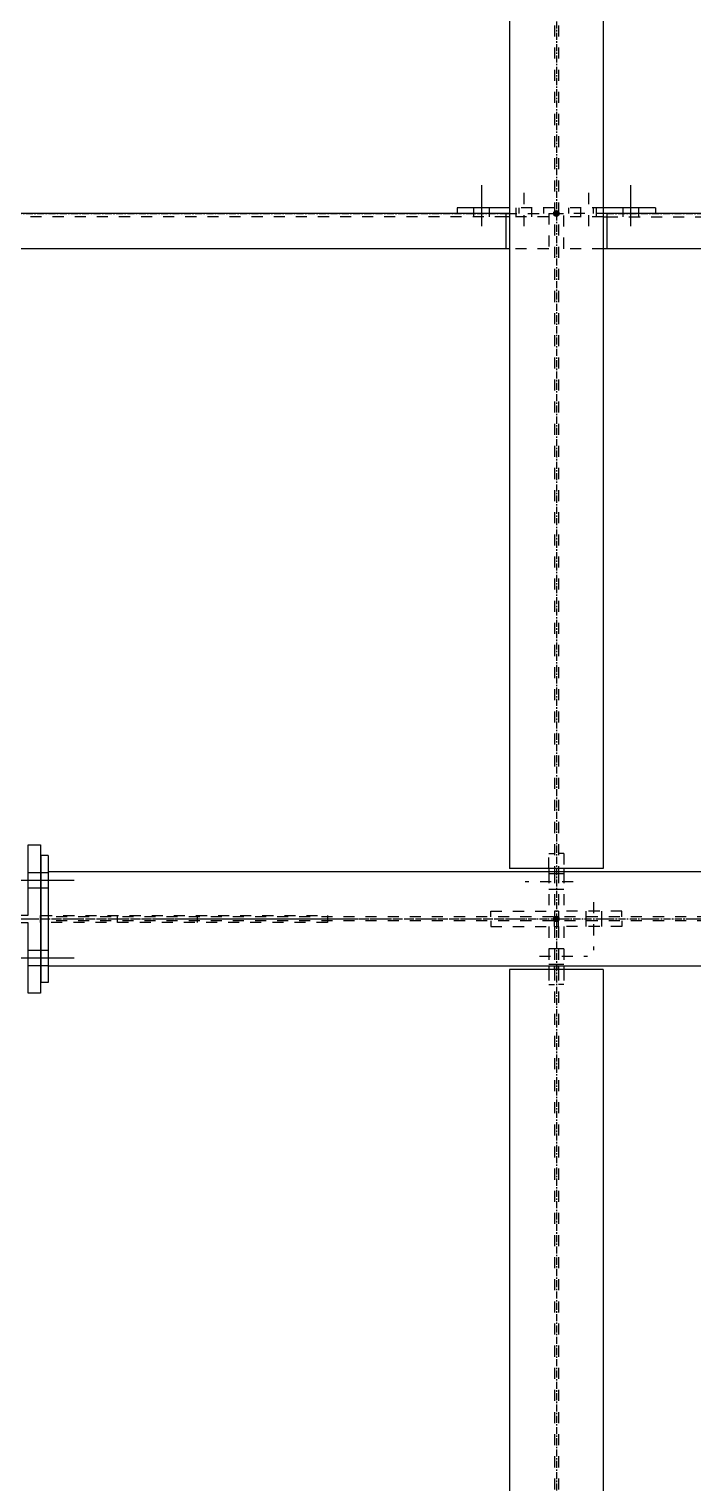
# Model space of a CAD drawing. Header units: inches. Extents: x 209270 to 234360, y -180214 to -150194.
# Drawn here: x 225764 to 226706, y -159063 to -157002 of the extents above; entities that cross this region are included whole.
import ezdxf

# ---------------------------------------------------------------- set-up
doc = ezdxf.new("R2010")
doc.units = ezdxf.units.IN
doc.header["$LTSCALE"] = 10
doc.header["$MEASUREMENT"] = 0
for name, pattern in [('CENTER', [2, 1.25, -0.25, 0.25, -0.25]), ('DXK_LINE_DOT2', [3.9198, 1.9599, -1.9599]), ('DXK_LINE_DOT5', [7.8785, 2.979, -0.9799, 0.9799, -0.9799, 0.9799, -0.9799])]:
    doc.linetypes.add(name, pattern=pattern)
doc.layers.get('0').update_dxf_attribs({"color": 1})
for name, color, linetype in [('_BLUE_0', 5, 'Continuous'), ('_BLUE_1', 5, 'Continuous'), ('_BLUE_2', 5, 'Continuous'), ('_BLUE_4', 5, 'Continuous')]:
    doc.layers.add(name, color=color, linetype=linetype)

# ---------------------------------------------------------------- blocks, each defined once
blk = doc.blocks.new('GridLine-116860372-116906 - 114867')
at = {"layer": '_BLUE_2', "linetype": 'DXK_LINE_DOT5'}
blk.add_line((2535.4, 21320.8), (24512.1, 21320.8), dxfattribs=at)
blk = doc.blocks.new('Part-116860372-114980 - 114867')
at = {"layer": '_BLUE_1', "linetype": 'DXK_LINE_DOT2'}
for p, q in [((23601.4, 21324.4), (20549.8, 21324.4)), ((23601.4, 21317.3), (20549.8, 21317.3))]:
    blk.add_line(p, q, dxfattribs=at)
at = {"layer": '_BLUE_2', "linetype": 'Continuous'}
for p, q in [((20549.8, 21404.1), (20549.8, 21237.6)), ((23601.4, 21404.1), (20549.8, 21404.1)), ((20549.8, 21237.6), (23601.4, 21237.6))]:
    blk.add_line(p, q, dxfattribs=at)
at = {"layer": '_BLUE_4', "linetype": 'CENTER'}
blk.add_line((20200.6, 21320.8), (23950.6, 21320.8), dxfattribs=at)
blk = doc.blocks.new('Part-116860372-115056 - 114867')
at = {"layer": '_BLUE_4', "linetype": 'Continuous'}
for points in [[(21450.6, 22565.8, -1), (21450.6, 22575.8, -1)], [(22700.6, 22565.8, -1), (22700.6, 22575.8, -1)]]:
    blk.add_hatch(color=256, dxfattribs=at).paths.add_polyline_path(points)
at = {"layer": '_BLUE_1', "linetype": 'DXK_LINE_DOT2'}
for p, q in [((21464.1, 22508.3), (21464.1, 22570.8)), ((21540.1, 22570.8), (21464.1, 22570.8)), ((21533.8, 22564.6), (21464.1, 22564.6)), ((21540.1, 22564.6), (22611.1, 22564.6)), ((22687, 22570.8), (22611.1, 22570.8)), ((22687, 22564.6), (22617.3, 22564.6)), ((22687, 22508.3), (22687, 22570.8)), ((21533.8, 22508.3), (21464.1, 22508.3)), ((22687, 22508.3), (22617.3, 22508.3))]:
    blk.add_line(p, q, dxfattribs=at)
at = {"layer": '_BLUE_2', "linetype": 'Continuous'}
for p, q in [((21533.8, 22564.6), (21540.1, 22564.6)), ((22611.1, 22570.8), (21540.1, 22570.8)), ((21540.1, 22570.8), (21540.1, 22508.3)), ((22611.1, 22570.8), (22611.1, 22508.3)), ((22617.3, 22564.6), (22611.1, 22564.6)), ((22617.3, 22508.3), (21533.8, 22508.3))]:
    blk.add_line(p, q, dxfattribs=at)
at = {"layer": '_BLUE_4', "linetype": 'CENTER'}
for p, q in [((21450.6, 22570.8), (21464.1, 22570.8)), ((21540.1, 22570.8), (22611.1, 22570.8)), ((22687, 22570.8), (22700.6, 22570.8))]:
    blk.add_line(p, q, dxfattribs=at)
at = {"layer": '_BLUE_4', "linetype": 'Continuous'}
for centre in [(21450.6, 22570.8), (22700.6, 22570.8)]:
    blk.add_circle(centre, 5, dxfattribs=at)
blk = doc.blocks.new('Part-116860372-114956 - 114867')
at = {"layer": '_BLUE_4', "linetype": 'Continuous'}
blk.add_hatch(color=256, dxfattribs=at).paths.add_polyline_path([(20200.6, 21315.8, -1), (20200.6, 21325.8, -1)])
at = {"layer": '_BLUE_2', "linetype": 'Continuous'}
for p, q in [((19865.1, 21189.6), (19865.1, 21452.1)), ((19865.1, 21452.1), (19886.9, 21452.1)), ((19886.9, 21452.1), (19886.9, 21327.6)), ((20514.3, 21452.1), (20536, 21452.1)), ((20514.3, 21327.6), (20514.3, 21452.1)), ((20536, 21452.1), (20536, 21189.6)), ((19886.9, 21327.6), (20514.3, 21327.6)), ((20514.3, 21314.1), (19886.9, 21314.1)), ((19886.9, 21314.1), (19886.9, 21189.6)), ((20514.3, 21189.6), (20514.3, 21314.1)), ((19886.9, 21189.6), (19865.1, 21189.6)), ((20536, 21189.6), (20514.3, 21189.6))]:
    blk.add_line(p, q, dxfattribs=at)
at = {"layer": '_BLUE_4', "linetype": 'CENTER'}
blk.add_line((20200.6, 21320.8), (20200.6, 21320.8), dxfattribs=at)
at = {"layer": '_BLUE_4', "linetype": 'Continuous'}
blk.add_circle((20200.6, 21320.8), 5, dxfattribs=at)
blk = doc.blocks.new('Part-116860372-114977 - 114867')
at = {"layer": '_BLUE_4', "linetype": 'Continuous'}
blk.add_hatch(color=256, dxfattribs=at).paths.add_polyline_path([(21450.6, 21315.8, -1), (21450.6, 21325.8, -1)])
at = {"layer": '_BLUE_1', "linetype": 'DXK_LINE_DOT2'}
for p, q in [((21447, 24981.3), (21447, 21410.3)), ((21454.1, 24981.3), (21454.1, 21410.3)), ((21447, 21404.1), (21447, 21334.4)), ((21454.1, 21404.1), (21454.1, 21334.4)), ((21454.1, 21334.4), (21447, 21334.4))]:
    blk.add_line(p, q, dxfattribs=at)
at = {"layer": '_BLUE_2', "linetype": 'Continuous'}
for p, q in [((21367.3, 24981.3), (21367.3, 21410.3)), ((21533.8, 24981.3), (21533.8, 21410.3)), ((21533.8, 21410.3), (21367.3, 21410.3)), ((21447, 21410.3), (21447, 21404.1)), ((21454.1, 21410.3), (21454.1, 21404.1))]:
    blk.add_line(p, q, dxfattribs=at)
at = {"layer": '_BLUE_4', "linetype": 'CENTER'}
blk.add_line((21450.6, 25070.8), (21450.6, 21320.8), dxfattribs=at)
at = {"layer": '_BLUE_4', "linetype": 'Continuous'}
blk.add_circle((21450.6, 21320.8), 5, dxfattribs=at)
blk = doc.blocks.new('Part-116860372-115370 - 114867')
at = {"layer": '_BLUE_1', "linetype": 'DXK_LINE_DOT2'}
for p, q in [((21464.1, 21436.9), (21454.1, 21436.9)), ((21464.1, 21436.9), (21464.1, 21410.3)), ((21454.1, 21410.3), (21454.1, 21404.1)), ((21464.1, 21404.1), (21464.1, 21334.4)), ((21454.1, 21334.4), (21454.1, 21324.4)), ((21566.6, 21334.4), (21464.1, 21334.4)), ((21566.6, 21324.4), (21566.6, 21334.4))]:
    blk.add_line(p, q, dxfattribs=at)
at = {"layer": '_BLUE_2', "linetype": 'Continuous'}
blk.add_line((21464.1, 21410.3), (21464.1, 21404.1), dxfattribs=at)
blk = doc.blocks.new('Part-116860372-115000 - 114867')
at = {"layer": '_BLUE_4', "linetype": 'Continuous'}
for points in [[(21450.6, 21315.8, -1), (21450.6, 21325.8, -1)], [(21450.6, 18803.3, -1), (21450.6, 18813.3, -1)]]:
    blk.add_hatch(color=256, dxfattribs=at).paths.add_polyline_path(points)
at = {"layer": '_BLUE_1', "linetype": 'DXK_LINE_DOT2'}
for p, q in [((21447, 21307.3), (21447, 21237.6)), ((21447, 21307.3), (21454.1, 21307.3)), ((21454.1, 21307.3), (21454.1, 21237.6)), ((21447, 21231.3), (21447, 18918.1)), ((21454.1, 21231.3), (21454.1, 18918.1)), ((21367.3, 18911.9), (21367.3, 18822.5)), ((21447, 18911.9), (21447, 18822.5)), ((21454.1, 18822.5), (21454.1, 18911.9)), ((21533.8, 18911.9), (21533.8, 18822.5)), ((21367.3, 18822.5), (21533.8, 18822.5))]:
    blk.add_line(p, q, dxfattribs=at)
at = {"layer": '_BLUE_2', "linetype": 'Continuous'}
for p, q in [((21367.3, 21231.3), (21367.3, 18911.9)), ((21533.8, 21231.3), (21367.3, 21231.3)), ((21447, 21237.6), (21447, 21231.3)), ((21454.1, 21237.6), (21454.1, 21231.3)), ((21533.8, 21231.3), (21533.8, 18911.9)), ((21533.8, 18918.1), (21367.3, 18918.1)), ((21447, 18918.1), (21447, 18911.9)), ((21454.1, 18918.1), (21454.1, 18911.9))]:
    blk.add_line(p, q, dxfattribs=at)
at = {"layer": '_BLUE_4', "linetype": 'CENTER'}
blk.add_line((21450.6, 21320.8), (21450.6, 18808.3), dxfattribs=at)
at = {"layer": '_BLUE_4', "linetype": 'Continuous'}
for centre in [(21450.6, 21320.8), (21450.6, 18808.3)]:
    blk.add_circle(centre, 5, dxfattribs=at)
blk = doc.blocks.new('Part-116860372-115055 - 114867')
at = {"layer": '_BLUE_4', "linetype": 'Continuous'}
for points in [[(20200.6, 22565.8, -1), (20200.6, 22575.8, -1)], [(21450.6, 22565.8, -1), (21450.6, 22575.8, -1)]]:
    blk.add_hatch(color=256, dxfattribs=at).paths.add_polyline_path(points)
at = {"layer": '_BLUE_1', "linetype": 'DXK_LINE_DOT2'}
for p, q in [((20214.1, 22570.8), (20214.1, 22508.3)), ((20290.1, 22570.8), (20214.1, 22570.8)), ((20283.8, 22564.6), (20214.1, 22564.6)), ((21361.1, 22564.6), (20290.1, 22564.6)), ((21361.1, 22570.8), (21437, 22570.8)), ((21437, 22564.6), (21367.3, 22564.6)), ((21437, 22570.8), (21437, 22508.3)), ((20283.8, 22508.3), (20214.1, 22508.3)), ((21437, 22508.3), (21367.3, 22508.3))]:
    blk.add_line(p, q, dxfattribs=at)
at = {"layer": '_BLUE_2', "linetype": 'Continuous'}
for p, q in [((20290.1, 22564.6), (20283.8, 22564.6)), ((21361.1, 22570.8), (20290.1, 22570.8)), ((20290.1, 22508.3), (20290.1, 22570.8)), ((21361.1, 22570.8), (21361.1, 22508.3)), ((21367.3, 22564.6), (21361.1, 22564.6)), ((21367.3, 22508.3), (20283.8, 22508.3))]:
    blk.add_line(p, q, dxfattribs=at)
at = {"layer": '_BLUE_4', "linetype": 'CENTER'}
for p, q in [((20200.6, 22570.8), (20214.1, 22570.8)), ((20290.1, 22570.8), (21361.1, 22570.8)), ((21437, 22570.8), (21450.6, 22570.8))]:
    blk.add_line(p, q, dxfattribs=at)
at = {"layer": '_BLUE_4', "linetype": 'Continuous'}
for centre in [(20200.6, 22570.8), (21450.6, 22570.8)]:
    blk.add_circle(centre, 5, dxfattribs=at)
blk = doc.blocks.new('Bolt-116860372-115730 - 114867')
at = {"layer": '_BLUE_1', "linetype": 'DXK_LINE_DOT2'}
for p, q in [((21507.9, 22548.3), (21507.9, 22620.8)), ((21494.1, 22570.8), (21494.1, 22580.8)), ((21494.1, 22564.6), (21494.1, 22570.8)), ((21521.6, 22570.8), (21521.6, 22580.8)), ((21521.6, 22564.6), (21521.6, 22570.8))]:
    blk.add_line(p, q, dxfattribs=at)
at = {"layer": '_BLUE_2', "linetype": 'Continuous'}
for p, q in [((21582.9, 22548.3), (21582.9, 22620.8)), ((21569.1, 22570.8), (21569.1, 22580.8)), ((21569.1, 22564.6), (21569.1, 22570.8)), ((21596.6, 22570.8), (21596.6, 22580.8)), ((21596.6, 22564.6), (21596.6, 22570.8))]:
    blk.add_line(p, q, dxfattribs=at)
blk = doc.blocks.new('Part-116860372-115365 - 114867')
at = {"layer": '_BLUE_1', "linetype": 'DXK_LINE_DOT2'}
for p, q in [((21454.1, 21307.3), (21454.1, 21317.3)), ((21566.6, 21307.3), (21464.1, 21307.3)), ((21464.1, 21307.3), (21464.1, 21237.6)), ((21566.6, 21317.3), (21566.6, 21307.3)), ((21454.1, 21231.3), (21454.1, 21237.6)), ((21464.1, 21231.3), (21464.1, 21204.8)), ((21464.1, 21204.8), (21454.1, 21204.8))]:
    blk.add_line(p, q, dxfattribs=at)
at = {"layer": '_BLUE_2', "linetype": 'Continuous'}
blk.add_line((21464.1, 21237.6), (21464.1, 21231.3), dxfattribs=at)
blk = doc.blocks.new('Part-116860372-115366 - 114867')
at = {"layer": '_BLUE_1', "linetype": 'DXK_LINE_DOT2'}
for p, q in [((21334.5, 21317.3), (21334.5, 21307.3)), ((21334.5, 21307.3), (21437, 21307.3)), ((21437, 21307.3), (21437, 21237.6)), ((21447, 21307.3), (21447, 21317.3)), ((21437, 21231.3), (21437, 21204.8)), ((21447, 21231.3), (21447, 21237.6)), ((21437, 21204.8), (21447, 21204.8))]:
    blk.add_line(p, q, dxfattribs=at)
at = {"layer": '_BLUE_2', "linetype": 'Continuous'}
blk.add_line((21437, 21237.6), (21437, 21231.3), dxfattribs=at)
blk = doc.blocks.new('Bolt-116860372-115367 - 114867')
at = {"layer": '_BLUE_1', "linetype": 'DXK_LINE_DOT2'}
for p, q in [((21420.8, 21254.8), (21505.8, 21254.8)), ((21437, 21268.5), (21447, 21268.5)), ((21447, 21268.5), (21454.1, 21268.5)), ((21454.1, 21268.5), (21464.1, 21268.5)), ((21437, 21241), (21447, 21241)), ((21447, 21241), (21454.1, 21241)), ((21454.1, 21241), (21464.1, 21241))]:
    blk.add_line(p, q, dxfattribs=at)
blk = doc.blocks.new('Part-116860372-115369 - 114867')
at = {"layer": '_BLUE_1', "linetype": 'DXK_LINE_DOT2'}
for p, q in [((21437, 21410.3), (21437, 21436.9)), ((21437, 21436.9), (21447, 21436.9)), ((21437, 21404.1), (21437, 21334.4)), ((21447, 21410.3), (21447, 21404.1)), ((21334.5, 21324.4), (21334.5, 21334.4)), ((21334.5, 21334.4), (21437, 21334.4)), ((21447, 21334.4), (21447, 21324.4))]:
    blk.add_line(p, q, dxfattribs=at)
at = {"layer": '_BLUE_2', "linetype": 'Continuous'}
blk.add_line((21437, 21410.3), (21437, 21404.1), dxfattribs=at)
blk = doc.blocks.new('Bolt-116860372-115371 - 114867')
at = {"layer": '_BLUE_1', "linetype": 'DXK_LINE_DOT2'}
for p, q in [((21480.4, 21386.9), (21395.4, 21386.9)), ((21447, 21400.6), (21437, 21400.6)), ((21454.1, 21400.6), (21447, 21400.6)), ((21464.1, 21400.6), (21454.1, 21400.6)), ((21447, 21373.1), (21437, 21373.1)), ((21454.1, 21373.1), (21447, 21373.1)), ((21464.1, 21373.1), (21454.1, 21373.1))]:
    blk.add_line(p, q, dxfattribs=at)
blk = doc.blocks.new('Bolt-116860372-115383 - 114867')
at = {"layer": '_BLUE_1', "linetype": 'DXK_LINE_DOT2'}
for p, q in [((21502.9, 21334.4), (21502.9, 21324.4)), ((21516.6, 21350.6), (21516.6, 21265.6)), ((21530.4, 21334.4), (21530.4, 21324.4)), ((21502.9, 21324.4), (21502.9, 21317.3)), ((21502.9, 21317.3), (21502.9, 21307.3)), ((21530.4, 21324.4), (21530.4, 21317.3)), ((21530.4, 21317.3), (21530.4, 21307.3))]:
    blk.add_line(p, q, dxfattribs=at)
blk = doc.blocks.new('Part-116860372-115735 - 114867')
at = {"layer": '_BLUE_1', "linetype": 'DXK_LINE_DOT2'}
for p, q in [((21447, 22580.8), (21367.3, 22580.8)), ((21384.5, 22570.8), (21384.5, 22580.8)), ((21428.3, 22570.8), (21428.3, 22580.8)), ((21447, 22580.8), (21447, 22570.8))]:
    blk.add_line(p, q, dxfattribs=at)
at = {"layer": '_BLUE_2', "linetype": 'Continuous'}
for p, q in [((21367.3, 22580.8), (21274.5, 22580.8)), ((21274.5, 22580.8), (21274.5, 22570.8)), ((21367.3, 22570.8), (21361.1, 22570.8))]:
    blk.add_line(p, q, dxfattribs=at)
blk = doc.blocks.new('Part-116860372-115729 - 114867')
at = {"layer": '_BLUE_1', "linetype": 'DXK_LINE_DOT2'}
for p, q in [((21533.8, 22580.8), (21454.1, 22580.8)), ((21472.9, 22570.8), (21472.9, 22580.8)), ((21516.6, 22570.8), (21516.6, 22580.8))]:
    blk.add_line(p, q, dxfattribs=at)
at = {"layer": '_BLUE_2', "linetype": 'Continuous'}
for p, q in [((21626.6, 22580.8), (21533.8, 22580.8)), ((21540.1, 22570.8), (21533.8, 22570.8)), ((21626.6, 22580.8), (21626.6, 22570.8))]:
    blk.add_line(p, q, dxfattribs=at)
blk = doc.blocks.new('Bolt-116860372-115736 - 114867')
at = {"layer": '_BLUE_1', "linetype": 'DXK_LINE_DOT2'}
for p, q in [((21393.3, 22548.3), (21393.3, 22620.8)), ((21379.5, 22570.8), (21379.5, 22580.8)), ((21379.5, 22564.6), (21379.5, 22570.8)), ((21407, 22570.8), (21407, 22580.8)), ((21407, 22564.6), (21407, 22570.8))]:
    blk.add_line(p, q, dxfattribs=at)
at = {"layer": '_BLUE_2', "linetype": 'Continuous'}
for p, q in [((21318.3, 22548.3), (21318.3, 22620.8)), ((21304.5, 22570.8), (21304.5, 22580.8)), ((21304.5, 22564.6), (21304.5, 22570.8)), ((21332, 22570.8), (21332, 22580.8)), ((21332, 22564.6), (21332, 22570.8))]:
    blk.add_line(p, q, dxfattribs=at)
blk = doc.blocks.new('Bolt-116860372-116628 - 114867')
at = {"layer": '_BLUE_2', "linetype": 'Continuous'}
for p, q in [((20498, 21389.6), (20595.5, 21389.6)), ((20498, 21389.6), (20595.5, 21389.6)), ((20514.3, 21403.3), (20536, 21403.3)), ((20514.3, 21403.3), (20536, 21403.3)), ((20537.3, 21403.3), (20549.8, 21403.3)), ((20537.3, 21403.3), (20549.8, 21403.3)), ((20514.3, 21375.8), (20536, 21375.8)), ((20514.3, 21375.8), (20536, 21375.8)), ((20537.3, 21375.8), (20549.8, 21375.8)), ((20537.3, 21375.8), (20549.8, 21375.8)), ((20498, 21252.1), (20595.5, 21252.1)), ((20498, 21252.1), (20595.5, 21252.1)), ((20514.3, 21265.8), (20536, 21265.8)), ((20514.3, 21265.8), (20536, 21265.8)), ((20537.3, 21265.8), (20549.8, 21265.8)), ((20537.3, 21265.8), (20549.8, 21265.8)), ((20514.3, 21238.3), (20536, 21238.3)), ((20514.3, 21238.3), (20536, 21238.3)), ((20537.3, 21238.3), (20549.8, 21238.3)), ((20537.3, 21238.3), (20549.8, 21238.3))]:
    blk.add_line(p, q, dxfattribs=at)
blk = doc.blocks.new('Part-116860372-116627 - 114867')
at = {"layer": '_BLUE_1', "linetype": 'DXK_LINE_DOT2'}
blk.add_line((20549.8, 21404.1), (20549.8, 21237.6), dxfattribs=at)
at = {"layer": '_BLUE_2', "linetype": 'Continuous'}
for p, q in [((20549.8, 21433.3), (20537.3, 21433.3)), ((20537.3, 21208.3), (20537.3, 21433.3)), ((20549.8, 21433.3), (20549.8, 21404.1)), ((20549.8, 21237.6), (20549.8, 21208.3)), ((20549.8, 21208.3), (20537.3, 21208.3))]:
    blk.add_line(p, q, dxfattribs=at)
blk = doc.blocks.new('Part-116860372-116702 - 114867')
at = {"layer": '_BLUE_1', "linetype": 'DXK_LINE_DOT2'}
for p, q in [((20536, 21314.6), (20536, 21327.1)), ((20537.3, 21327.1), (21045.1, 21327.1)), ((20672.3, 21314.6), (20672.3, 21327.1)), ((20814.4, 21314.6), (20814.4, 21327.1)), ((21045.1, 21327.1), (21045.1, 21314.6)), ((21045.1, 21314.6), (20537.3, 21314.6))]:
    blk.add_line(p, q, dxfattribs=at)
at = {"layer": '_BLUE_2', "linetype": 'Continuous'}
for p, q in [((20536, 21327.1), (20537.3, 21327.1)), ((20537.3, 21314.6), (20536, 21314.6))]:
    blk.add_line(p, q, dxfattribs=at)
blk = doc.blocks.new('STR_DRAWING')
at = {"layer": '_BLUE_0', "xscale": 0.8, "yscale": 0.8, "zscale": 0.8}
for name in ['Part-116860372-114977 - 114867', 'Bolt-116860372-115736 - 114867', 'Bolt-116860372-115730 - 114867', 'Part-116860372-115055 - 114867', 'Part-116860372-115735 - 114867', 'Part-116860372-115056 - 114867', 'Part-116860372-115729 - 114867', 'GridLine-116860372-116906 - 114867', 'Part-116860372-114956 - 114867', 'Part-116860372-116627 - 114867', 'Part-116860372-115369 - 114867', 'Part-116860372-115370 - 114867', 'Part-116860372-114980 - 114867', 'Bolt-116860372-116628 - 114867', 'Bolt-116860372-115371 - 114867', 'Bolt-116860372-115383 - 114867', 'Part-116860372-116702 - 114867', 'Part-116860372-115366 - 114867', 'Part-116860372-115000 - 114867', 'Part-116860372-115365 - 114867', 'Bolt-116860372-115367 - 114867']:
    blk.add_blockref(name, (971.5, 4264.2), dxfattribs=at)

msp = doc.modelspace()

# ---------------------------------------------------------------- block references
at = {"xscale": 0.9999999999078191, "yscale": 1.0000000000951985}
msp.add_blockref('STR_DRAWING', (208379.9, -179584.5), dxfattribs=at)

doc.saveas('drawing.dxf')
